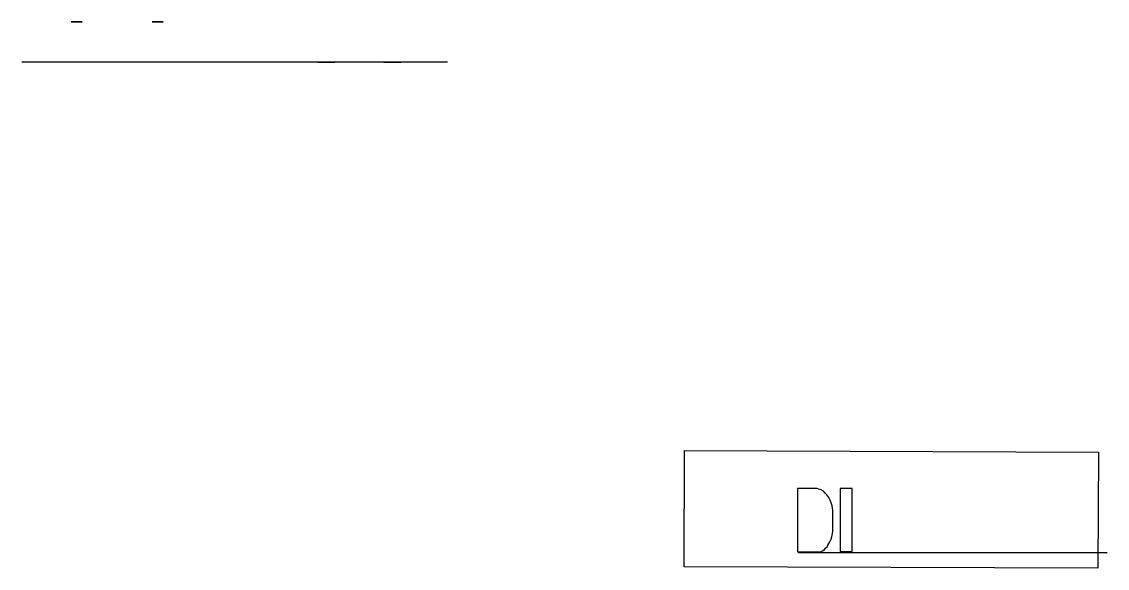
# Model space of a CAD drawing. Header units: inches. Extents: x -653 to -357, y 187 to 336.
import ezdxf

# ---------------------------------------------------------------- set-up
doc = ezdxf.new("R2010")
doc.units = ezdxf.units.IN
doc.header["$MEASUREMENT"] = 0
picture_1 = doc.add_image_def('image1.png', size_in_pixel=(420, 118))

msp = doc.modelspace()

# ---------------------------------------------------------------- linework, layer by layer
at = {"extrusion": (0, -1, 6.12323e-17)}
for p, q in [((-536.97, 325.01), (-652.97, 325.01)), ((-652.97, 325.01, 35), (-652.97, 325.01)), ((-652.97, 325.01), (-652.97, 325.01, 70)), ((-536.97, 325.01, 70), (-652.97, 325.01, 70)), ((-536.97, 325.01), (-536.97, 325.01, 70))]:
    msp.add_line(p, q, dxfattribs=at)
for p, q in [((-436.29, 208.86), (-441.61, 208.86)), ((-441.61, 208.86), (-441.61, 191.6)), ((-435.79, 208.69), (-436.29, 208.86)), ((-435.13, 208.5), (-435.79, 208.69)), ((-434.55, 208.1), (-435.13, 208.5)), ((-434.04, 207.59), (-434.55, 208.1)), ((-433.6, 207.14), (-434.04, 207.59)), ((-433.09, 206.37), (-433.6, 207.14)), ((-430.02, 208.87), (-430.02, 191.66)), ((-426.71, 208.84), (-430.02, 208.87)), ((-426.71, 191.66), (-426.71, 208.84)), ((-432.73, 205.69), (-433.09, 206.37)), ((-432.43, 204.95), (-432.73, 205.69)), ((-432.19, 204.14), (-432.43, 204.95)), ((-432.09, 203.5), (-432.19, 204.14)), ((-432.02, 202.95), (-432.09, 203.5)), ((-432.02, 197.17), (-432.02, 202.95)), ((-432.45, 195.07), (-432.24, 195.7)), ((-432.24, 195.7), (-432.05, 196.59)), ((-432.05, 196.59), (-432.02, 197.17)), ((-434.26, 192.2), (-433.87, 192.64)), ((-433.87, 192.64), (-433.56, 192.92)), ((-433.56, 192.92), (-433.39, 193.35)), ((-433.39, 193.35), (-433.07, 193.81)), ((-433.07, 193.81), (-432.79, 194.28)), ((-432.79, 194.28), (-432.45, 195.07)), ((-441.61, 191.6), (-435.36, 191.6)), ((-441.33, 191.36), (-357.22, 191.36)), ((-435.36, 191.6), (-434.6, 191.97)), ((-434.6, 191.97), (-434.26, 192.2)), ((-430.02, 191.66), (-426.71, 191.66))]:
    msp.add_line(p, q)
for centre, radius in [((-637.97, 35, -336.01), 1.5), ((-615.97, 35, -336.01), 1.5), ((-569.97, 60, -325.01), 2.3), ((-569.97, 10, -325.01), 2.3), ((-569.97, 43.4, -325.01), 2.3), ((-569.97, 26.6, -325.01), 2.3), ((-551.97, 60, -325.01), 2.3), ((-551.97, 10, -325.01), 2.3), ((-551.97, 43.4, -325.01), 2.3), ((-551.97, 26.6, -325.01), 2.3)]:
    msp.add_circle(centre, radius, dxfattribs=at)

# ---------------------------------------------------------------- pictures from other files: only their frames are drawn
image = msp.add_image(picture_1, insert=(-472.52, 187.48), size_in_units=(112.77, 31.68), rotation=-0.2)
image.dxf.flags = 7

doc.saveas('drawing.dxf')
